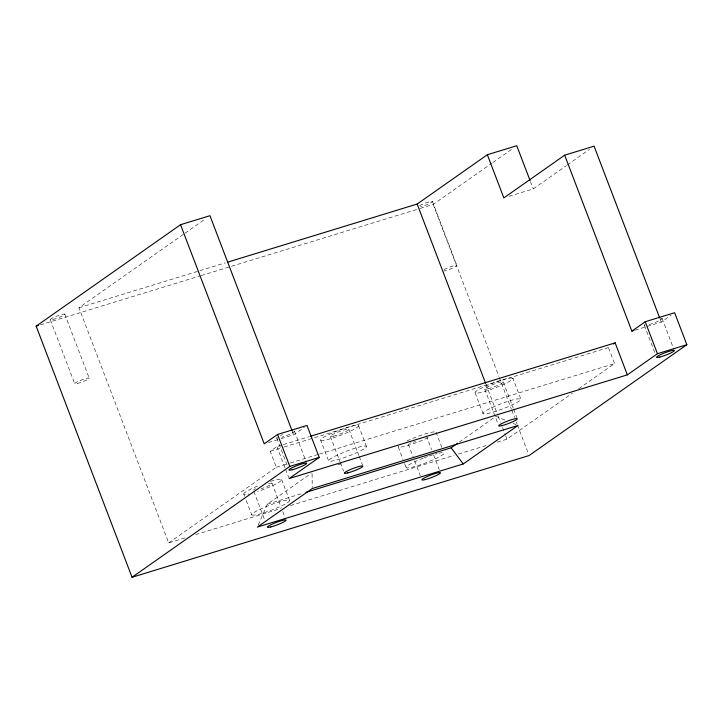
<?xml version="1.0" encoding="UTF-8"?>
<svg xmlns="http://www.w3.org/2000/svg" width="723" height="723" viewBox="0 0 723 723"><rect width="100%" height="100%" fill="white"/><g stroke="black" fill="none" stroke-linecap="round" stroke-linejoin="round"><path stroke-width="0.54" stroke-dasharray="3.62 2.71" d="M258.247 525.079L267.311 504.175L311.188 473.348M184.871 537.921L168.712 542.874L78.934 307.754L184.112 233.845M185.043 233.195L205.341 218.933M420.244 208.396L433.194 204.428L491.965 163.136M492.878 162.494L513.086 148.296M509.091 196.313L533.249 188.902L566.425 165.594M567.347 164.943L589.471 149.399M168.712 542.874L276.34 467.257L270.23 451.26L276.918 446.57L282.304 444.916M281.021 438.689L293.628 434.83L304.329 427.311M459.349 442.042L495.915 416.349L504.97 420.072M284.238 446.968L608.459 347.564L610.131 346.389M635.002 330.158L661.265 322.106L671.071 315.219M497.243 442.151L506.94 439.177L572.255 393.285M578.689 388.766L614.568 363.561L608.459 347.564M428.152 437.686L418.951 441.645A20.289 2.648 -20.9 0 1 401.672 446.95L399.34 447.166A20.289 2.648 -20.9 0 1 398.391 446.064M78.934 307.754L225.422 262.838M40.47 324.844L200.144 275.879M201.229 275.553L419.168 208.73M268.423 442.557L279.973 439.015M283.38 444.582L309.236 436.656M270.23 451.26L283.154 447.302M276.34 467.257L289.263 463.298M290.348 462.964L318.346 454.378M319.43 454.053L614.568 363.561M337.903 464.799L342.196 463.479M267.311 504.175L301.708 493.628M195.644 534.622L280.741 508.531M290.429 505.558L454.161 455.354M458.472 454.035L487.555 445.124M512.878 378.156L509.435 378.075A20.289 2.648 -20.9 0 0 492.155 383.371L487.329 385.35A20.289 2.648 -20.9 0 0 476.222 393.149A20.289 2.648 -20.9 0 0 500.65 385.657L505.025 383.678A20.289 2.648 -20.9 0 0 512.878 378.156L520.822 398.951A20.289 2.648 -20.9 0 1 512.969 404.473L508.594 406.453A20.289 2.648 -20.9 0 1 484.157 413.945A20.289 2.648 -20.9 0 1 495.264 406.145L500.09 404.166A20.289 2.648 -20.9 0 1 517.37 398.87L520.822 398.951M320.696 440.19L321.816 440.497A20.289 2.648 -20.9 0 0 346.254 433.005A20.289 2.648 -20.9 0 0 357.361 425.196L355.029 425.413A20.289 2.648 -20.9 0 0 337.749 430.718L328.549 434.677A20.289 2.648 -20.9 0 0 320.696 440.19L328.64 460.985L329.76 461.283A20.289 2.648 -20.9 0 0 354.198 453.791A20.289 2.648 -20.9 0 0 365.305 445.992L362.973 446.208A20.289 2.648 -20.9 0 0 345.693 451.504L336.493 455.463A20.289 2.648 -20.9 0 0 328.64 460.985M244.618 496.285L243.823 494.207L247.275 494.288A20.289 2.648 -20.9 0 0 248.848 493.981M251.767 515.002L255.21 515.083A20.289 2.648 -20.9 0 0 272.49 509.778L277.316 507.808A20.289 2.648 -20.9 0 0 288.423 500A20.289 2.648 -20.9 0 0 263.994 507.492L259.62 509.48A20.289 2.648 -20.9 0 0 251.767 515.002L245.016 497.325M513.032 423.371L516.05 424.618M662.087 318.481L673.908 349.435M660.054 318.942L661.265 322.106M644.401 325.359L655.038 353.222M530.429 181.527L533.249 188.902M503.235 381.907L513.267 408.188M513.673 409.236L516.882 417.65M432.408 201.428L456.837 265.404M433.194 204.428L498.87 376.412M499.277 377.469L511.36 409.119M511.767 410.176L514.586 417.56M516.195 421.78L516.999 423.895M517.406 424.952L528.278 453.438M486.001 384.347L497.677 414.921M498.084 415.978L500.497 422.304M502.512 427.573L505.332 434.957M505.729 436.014L506.94 439.177M484.744 389.101L497.993 423.786M475.101 392.851L483.036 413.646M436.005 432.173L441.961 447.763M426.362 435.924L431.577 449.589M433.583 454.839L439.204 469.561M408.269 444.166L413.086 456.773M414.695 460.985L420.316 475.698M398.228 446.868L402.991 459.34M404.573 463.497L406.163 467.654M358.481 425.495L366.416 446.29M348.838 429.254L358.87 455.526M359.268 456.575L362.485 464.988M330.348 436.439L339.982 461.663M340.379 462.72L343.588 471.125M294.451 431.197L306.272 462.16M292.02 430.61L293.628 434.83M276.764 438.075L287.411 465.937M276.918 446.57L285.196 468.242M285.585 469.272L288.739 477.523M281.609 479.512L289.543 500.307M271.956 483.262L281.193 507.438M282.792 511.64L284.799 516.9M253.872 491.504L264.708 519.882M64.772 314.144L89.209 378.12M50.303 319.774L74.74 383.75M312.11 473.764L312.191 487.501M660.47 318.445A9.498 1.238 -20.9 0 1 659.313 320.614A9.498 1.238 -20.9 0 1 647.6 325.052M644.925 325.495A9.498 1.238 -20.9 0 1 645.16 324.401M419.566 205.648A7.772 1.012 -20.9 0 1 429.796 201.672A7.772 1.012 -20.9 0 1 430.791 202.829A7.772 1.012 -20.9 0 1 420.56 206.805M293.927 431.062A9.498 1.238 -20.9 0 1 291.676 433.339A9.498 1.238 -20.9 0 1 281.934 437.225M277.289 438.219A9.498 1.238 -20.9 0 1 277.524 437.117M280.443 435.49A9.498 1.238 -20.9 0 1 282.494 434.568M423.217 458.183A20.289 2.648 -20.9 0 0 407.284 467.962L409.616 467.736A20.289 2.648 -20.9 0 0 426.895 462.44L436.096 458.481A20.289 2.648 -20.9 0 0 443.949 452.969L442.828 452.661A20.289 2.648 -20.9 0 0 438.924 453.185M424.202 457.804A20.289 2.648 -20.9 0 1 428.17 456.349M429.137 456.014A20.289 2.648 -20.9 0 1 437.117 453.61M443.994 269.634A7.772 1.012 -20.9 0 1 454.695 265.54A7.772 1.012 -20.9 0 1 454.333 267.275A7.772 1.012 -20.9 0 1 443.696 271.062M270.565 481.337A20.289 2.648 -20.9 0 1 281.681 479.855A20.289 2.648 -20.9 0 1 269.381 487.013L264.555 488.992A20.289 2.648 -20.9 0 1 257.659 491.477M243.823 494.207A20.289 2.648 -20.9 0 1 251.676 488.685L256.05 486.706A20.289 2.648 -20.9 0 1 259.9 485.115M268.613 483.579A9.932 1.292 -20.9 0 1 271.17 484.265A9.932 1.292 -20.9 0 1 261.193 488.793M253.556 490.058A9.932 1.292 -20.9 0 1 255.544 488.667M406.895 440.958A20.289 2.648 -20.9 0 1 434.885 431.866M415.589 441.455A9.932 1.292 -20.9 0 1 413.267 442.223M411.215 442.801A9.932 1.292 -20.9 0 1 409.561 443.154M52.924 319.521A7.772 1.012 -20.9 0 0 64.709 314.451A7.772 1.012 -20.9 0 0 54.984 316.9A7.772 1.012 -20.9 0 0 52.924 319.521M77.352 383.506A7.772 1.012 -20.9 0 0 89.137 378.427A7.772 1.012 -20.9 0 0 79.422 380.876A7.772 1.012 -20.9 0 0 77.352 383.506M333.692 436.123A9.932 1.292 -20.9 0 0 348.748 429.643A9.932 1.292 -20.9 0 0 336.331 432.77A9.932 1.292 -20.9 0 0 333.692 436.123M488.088 388.784A9.932 1.292 -20.9 0 0 503.154 382.304A9.932 1.292 -20.9 0 0 490.727 385.431A9.932 1.292 -20.9 0 0 488.088 388.784"/><path stroke-width="1.08" d="M659.656 317.894L594.08 146.163L564.672 155.183L631.857 331.125L645.223 321.726L674.631 312.716L686.85 344.699L529.091 455.544L132.047 577.279L36.15 326.163L180.542 224.708L209.95 215.698L292.02 430.61M227.573 262.178L417.153 204.049L487.347 154.731L516.755 145.721L530.031 180.479M564.672 155.183L503.841 197.921L487.347 154.731M686.85 344.699L657.442 353.719L627.356 374.857L289.137 478.554L319.214 457.424L306.995 425.431L277.587 434.451L264.22 443.841L180.542 224.708M132.047 577.279L289.806 466.443L319.214 457.424M306.01 492.309L451.125 447.817L457.523 443.326M613.475 344.04L615.146 342.865L627.356 374.857M463.244 463.958L518.066 425.44L312.191 488.558L257.379 527.076L463.244 463.958L451.125 447.817M36.15 326.163L38.31 325.504M631.857 331.125L633.954 330.483M310.312 436.331L615.146 342.865M645.223 321.726L657.442 353.719M417.153 204.049L485.603 383.289M277.587 434.451L289.806 466.443M292.182 469.76A9.498 1.238 -20.9 0 0 306.588 463.56A9.498 1.238 -20.9 0 0 294.704 466.552A9.498 1.238 -20.9 0 0 292.182 469.76M659.819 357.045A9.498 1.238 -20.9 0 0 674.225 350.845A9.498 1.238 -20.9 0 0 662.34 353.836A9.498 1.238 -20.9 0 0 659.819 357.045M502.142 425.576A9.932 1.292 -20.9 0 0 517.198 419.087A9.932 1.292 -20.9 0 0 504.781 422.214A9.932 1.292 -20.9 0 0 502.142 425.576M347.736 472.914A9.932 1.292 -20.9 0 0 362.801 466.434A9.932 1.292 -20.9 0 0 350.375 469.561A9.932 1.292 -20.9 0 0 347.736 472.914M270.863 526.922A9.932 1.292 -20.9 0 0 285.928 520.443A9.932 1.292 -20.9 0 0 273.502 523.569A9.932 1.292 -20.9 0 0 270.863 526.922M425.26 479.584A9.932 1.292 -20.9 0 0 440.325 473.104A9.932 1.292 -20.9 0 0 427.899 476.231A9.932 1.292 -20.9 0 0 425.26 479.584"/></g></svg>
